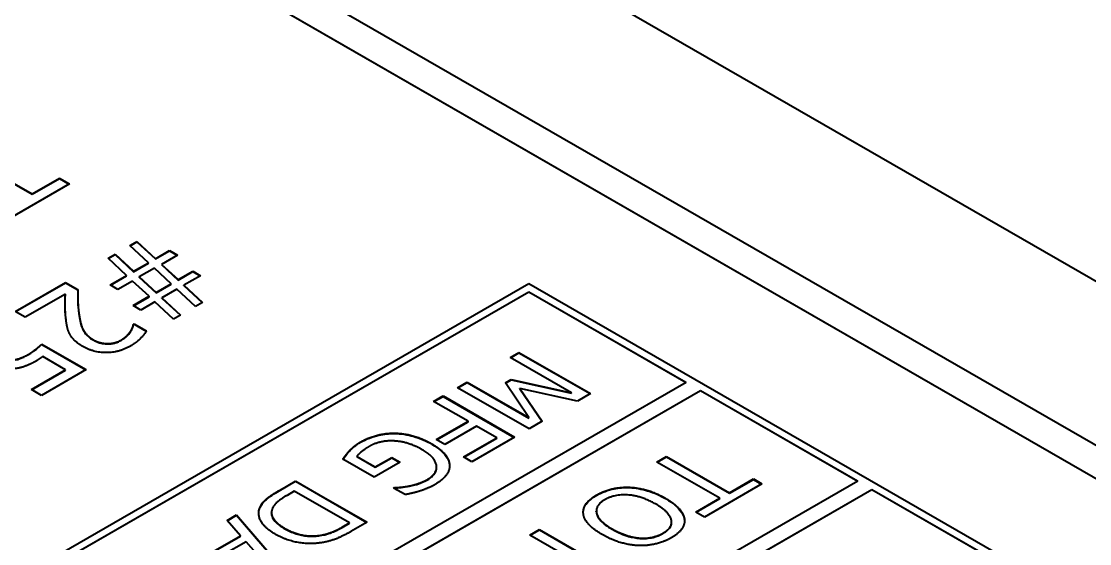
# Model space of a CAD drawing. Header units: millimetres. Extents: x 0 to 1682, y 0 to 1188.
# Drawn here: x 1448.85 to 1459.41, y 1072.12 to 1077.29 of the extents above; entities that cross this region are included whole.
import ezdxf

# ---------------------------------------------------------------- set-up
doc = ezdxf.new("R2010")
doc.units = ezdxf.units.MM
doc.header["$LTSCALE"] = 2
doc.layers.add('가시적인 것(ISO)', color=3, linetype='Continuous', lineweight=40)
doc.layers.add('가시적인 좁은 것(ISO)', color=3, linetype='Continuous', lineweight=35)

msp = doc.modelspace()

# ---------------------------------------------------------------- linework, layer by layer
at = {"layer": '가시적인 것(ISO)'}
for p, q in [((1447.644, 1081.534), (1481.586, 1061.988)), ((1477.343, 1062.806), (1449.059, 1079.094)), ((1449.035, 1078.782), (1476.801, 1062.792)), ((1476.799, 1062.79), (1449.035, 1078.778)), ((1448.203, 1076.014), (1448.952, 1075.583)), ((1448.203, 1076.011), (1448.952, 1075.58)), ((1448.952, 1075.583), (1449.223, 1075.739)), ((1448.952, 1075.58), (1449.223, 1075.736)), ((1449.223, 1075.739), (1449.323, 1075.681)), ((1449.223, 1075.736), (1449.223, 1075.739)), ((1449.223, 1075.736), (1449.32, 1075.68)), ((1449.323, 1075.681), (1448.674, 1075.308)), ((1448.952, 1075.58), (1448.952, 1075.583)), ((1449.92, 1075.072), (1449.99, 1075.113)), ((1449.923, 1075.07), (1449.99, 1075.109)), ((1449.99, 1075.113), (1450.174, 1074.942)), ((1449.99, 1075.109), (1449.99, 1075.113)), ((1449.99, 1075.109), (1450.174, 1074.939)), ((1449.704, 1074.947), (1449.774, 1074.988)), ((1449.706, 1074.945), (1449.774, 1074.985)), ((1449.774, 1074.988), (1449.957, 1074.817)), ((1449.774, 1074.985), (1449.774, 1074.988)), ((1449.774, 1074.985), (1449.957, 1074.813)), ((1450.104, 1074.901), (1449.92, 1075.072)), ((1450.174, 1074.942), (1450.313, 1075.022)), ((1450.174, 1074.939), (1450.313, 1075.019)), ((1450.313, 1075.022), (1450.39, 1074.977)), ((1450.313, 1075.019), (1450.313, 1075.022)), ((1450.313, 1075.019), (1450.387, 1074.976)), ((1449.887, 1074.777), (1449.704, 1074.947)), ((1449.957, 1074.817), (1450.104, 1074.901)), ((1449.957, 1074.813), (1450.104, 1074.898)), ((1450.104, 1074.898), (1450.104, 1074.901)), ((1450.174, 1074.939), (1450.174, 1074.942)), ((1450.39, 1074.977), (1450.232, 1074.886)), ((1450.232, 1074.886), (1450.396, 1074.735)), ((1450.232, 1074.883), (1450.232, 1074.886)), ((1450.232, 1074.883), (1450.396, 1074.731)), ((1449.724, 1074.682), (1449.887, 1074.777)), ((1449.727, 1074.681), (1449.887, 1074.773)), ((1449.887, 1074.773), (1449.887, 1074.777)), ((1449.957, 1074.813), (1449.957, 1074.817)), ((1450.162, 1074.848), (1450.013, 1074.762)), ((1450.328, 1074.694), (1450.162, 1074.848)), ((1450.396, 1074.735), (1450.541, 1074.818)), ((1450.396, 1074.731), (1450.541, 1074.815)), ((1450.618, 1074.774), (1450.454, 1074.679)), ((1450.541, 1074.818), (1450.618, 1074.774)), ((1450.541, 1074.815), (1450.541, 1074.818)), ((1450.541, 1074.815), (1450.615, 1074.772)), ((1441.139, 1067.366), (1453.867, 1074.696)), ((1448.786, 1074.419), (1449.284, 1074.706)), ((1448.789, 1074.418), (1449.284, 1074.703)), ((1449.284, 1074.706), (1449.405, 1074.637)), ((1449.284, 1074.703), (1449.284, 1074.706)), ((1449.284, 1074.703), (1449.405, 1074.633)), ((1449.801, 1074.638), (1449.724, 1074.682)), ((1449.945, 1074.721), (1449.801, 1074.638)), ((1450.109, 1074.57), (1449.945, 1074.721)), ((1450.013, 1074.759), (1450.013, 1074.762)), ((1450.013, 1074.762), (1450.179, 1074.608)), ((1450.013, 1074.759), (1450.179, 1074.605)), ((1450.179, 1074.608), (1450.328, 1074.694)), ((1450.179, 1074.605), (1450.328, 1074.691)), ((1450.328, 1074.691), (1450.328, 1074.694)), ((1450.396, 1074.731), (1450.396, 1074.735)), ((1450.454, 1074.679), (1450.638, 1074.508)), ((1450.454, 1074.676), (1450.454, 1074.679)), ((1450.454, 1074.676), (1450.636, 1074.507)), ((1453.867, 1074.696), (1467.443, 1066.878)), ((1441.28, 1067.366), (1453.867, 1074.615)), ((1453.867, 1074.611), (1441.283, 1067.365)), ((1449.282, 1074.591), (1448.885, 1074.363)), ((1449.282, 1074.588), (1449.282, 1074.591)), ((1449.404, 1074.593), (1449.404, 1074.596)), ((1449.951, 1074.479), (1450.109, 1074.57)), ((1449.954, 1074.477), (1450.109, 1074.566)), ((1450.109, 1074.566), (1450.109, 1074.57)), ((1450.179, 1074.605), (1450.179, 1074.608)), ((1450.384, 1074.639), (1450.237, 1074.555)), ((1450.568, 1074.468), (1450.384, 1074.639)), ((1453.867, 1074.615), (1455.423, 1073.719)), ((1453.867, 1074.611), (1453.867, 1074.615)), ((1455.42, 1073.717), (1453.867, 1074.611)), ((1450.028, 1074.434), (1449.951, 1074.479)), ((1450.167, 1074.514), (1450.028, 1074.434)), ((1450.351, 1074.343), (1450.167, 1074.514)), ((1450.237, 1074.555), (1450.422, 1074.384)), ((1450.237, 1074.551), (1450.237, 1074.555)), ((1450.237, 1074.551), (1450.419, 1074.382)), ((1450.638, 1074.508), (1450.568, 1074.468)), ((1448.885, 1074.363), (1448.786, 1074.419)), ((1450.422, 1074.384), (1450.351, 1074.343)), ((1449.956, 1074.293), (1449.962, 1074.296)), ((1449.956, 1074.29), (1449.962, 1074.293)), ((1449.956, 1074.29), (1449.956, 1074.293)), ((1449.962, 1074.296), (1450.083, 1074.227)), ((1449.962, 1074.293), (1449.962, 1074.296)), ((1449.962, 1074.293), (1450.082, 1074.224)), ((1449.049, 1074.097), (1449.486, 1073.845)), ((1449.049, 1074.094), (1449.049, 1074.097)), ((1449.049, 1074.094), (1449.484, 1073.843)), ((1449.283, 1073.843), (1449.057, 1073.973)), ((1453.681, 1073.965), (1453.769, 1074.015)), ((1454.29, 1073.614), (1453.681, 1073.965)), ((1453.684, 1073.963), (1453.769, 1074.012)), ((1453.769, 1074.015), (1454.476, 1073.608)), ((1453.769, 1074.012), (1453.769, 1074.015)), ((1453.769, 1074.012), (1454.473, 1073.607)), ((1448.945, 1073.648), (1449.283, 1073.843)), ((1448.947, 1073.646), (1449.283, 1073.839)), ((1449.486, 1073.845), (1449.044, 1073.59)), ((1449.283, 1073.839), (1449.283, 1073.843)), ((1455.423, 1073.719), (1442.836, 1066.471)), ((1453.162, 1073.666), (1453.256, 1073.72)), ((1453.165, 1073.665), (1453.256, 1073.717)), ((1453.256, 1073.72), (1453.865, 1073.37)), ((1453.256, 1073.717), (1453.256, 1073.72)), ((1453.256, 1073.717), (1453.865, 1073.366)), ((1453.636, 1073.714), (1453.693, 1073.747)), ((1453.637, 1073.712), (1453.693, 1073.744)), ((1453.693, 1073.747), (1454.29, 1073.614)), ((1453.693, 1073.744), (1453.693, 1073.747)), ((1453.693, 1073.744), (1454.29, 1073.611)), ((1442.978, 1066.389), (1455.564, 1073.637)), ((1455.564, 1073.634), (1442.98, 1066.388)), ((1449.044, 1073.59), (1448.945, 1073.648)), ((1453.869, 1073.259), (1453.162, 1073.666)), ((1453.865, 1073.37), (1453.636, 1073.714)), ((1454.347, 1073.534), (1453.777, 1073.659)), ((1453.777, 1073.659), (1454, 1073.334)), ((1453.777, 1073.656), (1453.777, 1073.659)), ((1453.777, 1073.656), (1453.998, 1073.333)), ((1454.29, 1073.611), (1454.29, 1073.614)), ((1455.564, 1073.637), (1457.12, 1072.741)), ((1455.564, 1073.634), (1455.564, 1073.637)), ((1457.117, 1072.74), (1455.564, 1073.634)), ((1452.925, 1073.53), (1453.019, 1073.584)), ((1453.265, 1073.334), (1452.925, 1073.53)), ((1452.928, 1073.528), (1453.019, 1073.58)), ((1453.019, 1073.584), (1453.726, 1073.177)), ((1453.019, 1073.58), (1453.019, 1073.584)), ((1453.019, 1073.58), (1453.723, 1073.175)), ((1454.476, 1073.608), (1454.347, 1073.534)), ((1452.95, 1073.152), (1453.265, 1073.334)), ((1452.953, 1073.15), (1453.265, 1073.33)), ((1453.265, 1073.33), (1453.265, 1073.334)), ((1453.865, 1073.366), (1453.865, 1073.37)), ((1454, 1073.334), (1453.869, 1073.259)), ((1453.349, 1073.285), (1453.034, 1073.104)), ((1453.549, 1073.171), (1453.349, 1073.285)), ((1453.034, 1073.104), (1452.95, 1073.152)), ((1453.22, 1072.981), (1453.549, 1073.171)), ((1453.222, 1072.98), (1453.549, 1073.167)), ((1453.726, 1073.177), (1453.303, 1072.933)), ((1453.549, 1073.167), (1453.549, 1073.171)), ((1452.164, 1072.987), (1452.347, 1072.882)), ((1452.164, 1072.984), (1452.164, 1072.987)), ((1452.164, 1072.984), (1452.347, 1072.879)), ((1453.303, 1072.933), (1453.22, 1072.981)), ((1455.134, 1072.931), (1455.228, 1072.985)), ((1455.136, 1072.929), (1455.228, 1072.982)), ((1455.228, 1072.985), (1455.851, 1072.626)), ((1455.228, 1072.982), (1455.228, 1072.985)), ((1455.228, 1072.982), (1455.851, 1072.623)), ((1452.337, 1072.781), (1452.028, 1072.959)), ((1452.593, 1072.929), (1452.337, 1072.781)), ((1452.347, 1072.882), (1452.511, 1072.976)), ((1452.347, 1072.879), (1452.511, 1072.973)), ((1452.347, 1072.879), (1452.347, 1072.882)), ((1452.511, 1072.976), (1452.593, 1072.929)), ((1452.511, 1072.973), (1452.511, 1072.976)), ((1452.511, 1072.973), (1452.59, 1072.927)), ((1452.954, 1072.877), (1452.954, 1072.88)), ((1455.757, 1072.572), (1455.134, 1072.931)), ((1457.12, 1072.741), (1444.533, 1065.493)), ((1444.675, 1065.412), (1457.261, 1072.66)), ((1451.396, 1072.649), (1451.559, 1072.743)), ((1451.396, 1072.646), (1451.559, 1072.74)), ((1451.559, 1072.743), (1452.266, 1072.336)), ((1451.559, 1072.74), (1451.559, 1072.743)), ((1451.559, 1072.74), (1452.263, 1072.334)), ((1452.529, 1072.673), (1452.537, 1072.678)), ((1452.643, 1072.608), (1452.529, 1072.673)), ((1452.532, 1072.672), (1452.537, 1072.675)), ((1452.537, 1072.675), (1452.537, 1072.678)), ((1452.686, 1072.692), (1452.686, 1072.695)), ((1456.172, 1072.715), (1455.604, 1072.387)), ((1455.851, 1072.626), (1456.088, 1072.763)), ((1455.851, 1072.623), (1456.088, 1072.759)), ((1456.088, 1072.763), (1456.172, 1072.715)), ((1456.088, 1072.759), (1456.088, 1072.763)), ((1456.088, 1072.759), (1456.169, 1072.713)), ((1457.261, 1072.66), (1458.817, 1071.764)), ((1457.261, 1072.657), (1457.261, 1072.66)), ((1457.261, 1072.657), (1444.677, 1065.41)), ((1451.546, 1072.642), (1451.475, 1072.601)), ((1452.091, 1072.328), (1451.546, 1072.642)), ((1455.52, 1072.435), (1455.757, 1072.572)), ((1455.523, 1072.434), (1455.757, 1072.569)), ((1455.757, 1072.569), (1455.757, 1072.572)), ((1455.851, 1072.623), (1455.851, 1072.626)), ((1458.814, 1071.763), (1457.261, 1072.657)), ((1451.203, 1072.469), (1451.203, 1072.472)), ((1450.881, 1072.352), (1450.976, 1072.407)), ((1451.014, 1072.201), (1450.881, 1072.352)), ((1450.882, 1072.35), (1450.976, 1072.404)), ((1450.976, 1072.407), (1451.444, 1071.863)), ((1450.976, 1072.404), (1450.976, 1072.407)), ((1450.976, 1072.404), (1451.443, 1071.861)), ((1451.321, 1072.425), (1451.321, 1072.428)), ((1454.534, 1072.443), (1454.534, 1072.446)), ((1455.406, 1072.363), (1455.406, 1072.367)), ((1455.604, 1072.387), (1455.52, 1072.435)), ((1452.019, 1072.287), (1452.091, 1072.328)), ((1452.019, 1072.284), (1452.091, 1072.325)), ((1452.091, 1072.325), (1452.091, 1072.328)), ((1452.266, 1072.336), (1452.105, 1072.243)), ((1453.878, 1072.208), (1453.972, 1072.262)), ((1453.88, 1072.206), (1453.972, 1072.259)), ((1453.972, 1072.262), (1454.595, 1071.903)), ((1453.972, 1072.259), (1453.972, 1072.262)), ((1453.972, 1072.259), (1454.595, 1071.899)), ((1455.279, 1072.334), (1455.279, 1072.338)), ((1450.744, 1072.046), (1451.014, 1072.201)), ((1450.744, 1072.043), (1451.014, 1072.198)), ((1451.069, 1072.14), (1450.85, 1072.015)), ((1451.014, 1072.198), (1451.014, 1072.201)), ((1451.293, 1071.886), (1451.069, 1072.14)), ((1454.501, 1071.849), (1453.878, 1072.208))]:
    msp.add_line(p, q, dxfattribs=at)
for points, degree in [([(1449.288, 1074.341), (1449.28, 1074.404), (1449.28, 1074.548), (1449.282, 1074.591)], 2), ([(1449.405, 1074.637), (1449.404, 1074.575), (1449.407, 1074.464), (1449.414, 1074.407)], 2), ([(1449.414, 1074.407), (1449.429, 1074.292), (1449.489, 1074.18), (1449.557, 1074.141)], 2), ([(1449.326, 1074.196), (1449.308, 1074.229), (1449.292, 1074.303), (1449.288, 1074.341)], 2), ([(1449.925, 1074.221), (1449.938, 1074.24), (1449.953, 1074.28), (1449.956, 1074.293)], 2), ([(1449.453, 1074.074), (1449.403, 1074.103), (1449.341, 1074.164), (1449.326, 1074.196)], 2), ([(1449.557, 1074.141), (1449.593, 1074.12), (1449.668, 1074.102), (1449.704, 1074.102)], 2), ([(1449.704, 1074.102), (1449.74, 1074.103), (1449.807, 1074.122), (1449.836, 1074.139)], 2), ([(1449.836, 1074.139), (1449.865, 1074.156), (1449.909, 1074.199), (1449.925, 1074.221)], 2), ([(1450.083, 1074.227), (1450.067, 1074.197), (1449.981, 1074.109), (1449.927, 1074.078)], 2), ([(1448.911, 1073.993), (1448.954, 1074.018), (1449.028, 1074.078), (1449.049, 1074.097)], 2), ([(1449.927, 1074.078), (1449.814, 1074.013), (1449.561, 1074.012), (1449.453, 1074.074)], 2), ([(1448.739, 1073.94), (1448.784, 1073.941), (1448.869, 1073.969), (1448.911, 1073.993)], 2), ([(1448.989, 1073.928), (1448.927, 1073.893), (1448.819, 1073.855), (1448.749, 1073.851)], 2), ([(1449.057, 1073.973), (1449.04, 1073.96), (1449.004, 1073.937), (1448.989, 1073.928)], 2), ([(1452.202, 1073.129), (1452.277, 1073.172), (1452.447, 1073.217), (1452.538, 1073.216)], 2), ([(1452.538, 1073.216), (1452.63, 1073.215), (1452.816, 1073.163), (1452.906, 1073.111)], 2), ([(1452.092, 1073.042), (1452.117, 1073.068), (1452.162, 1073.106), (1452.202, 1073.129)], 2), ([(1452.287, 1073.084), (1452.247, 1073.061), (1452.18, 1073.009), (1452.164, 1072.987)], 2), ([(1452.532, 1073.139), (1452.465, 1073.143), (1452.341, 1073.115), (1452.287, 1073.084)], 2), ([(1452.811, 1073.053), (1452.74, 1073.094), (1452.6, 1073.136), (1452.532, 1073.139)], 2), ([(1452.906, 1073.111), (1452.992, 1073.062), (1453.079, 1072.956), (1453.082, 1072.903)], 2), ([(1452.028, 1072.959), (1452.037, 1072.974), (1452.074, 1073.023), (1452.092, 1073.042)], 2), ([(1452.864, 1072.759), (1452.966, 1072.818), (1452.939, 1072.979), (1452.811, 1073.053)], 2), ([(1453.082, 1072.903), (1453.086, 1072.851), (1453.01, 1072.75), (1452.935, 1072.706)], 2), ([(1453.082, 1072.899), (1453.082, 1072.897), (1453.082, 1072.895), (1453.082, 1072.892)], 3), ([(1452.537, 1072.678), (1452.57, 1072.679), (1452.636, 1072.685), (1452.686, 1072.695)], 2), ([(1452.686, 1072.695), (1452.729, 1072.703), (1452.822, 1072.735), (1452.864, 1072.759)], 2), ([(1452.935, 1072.706), (1452.899, 1072.686), (1452.823, 1072.654), (1452.784, 1072.642)], 2), ([(1454.538, 1072.605), (1454.609, 1072.646), (1454.773, 1072.684), (1454.862, 1072.681)], 2), ([(1454.862, 1072.681), (1454.95, 1072.677), (1455.131, 1072.623), (1455.218, 1072.573)], 2), ([(1451.203, 1072.472), (1451.223, 1072.523), (1451.31, 1072.6), (1451.396, 1072.649)], 2), ([(1451.475, 1072.601), (1451.412, 1072.565), (1451.338, 1072.499), (1451.326, 1072.461)], 2), ([(1452.784, 1072.642), (1452.753, 1072.632), (1452.67, 1072.613), (1452.643, 1072.608)], 2), ([(1454.406, 1072.418), (1454.4, 1072.472), (1454.468, 1072.565), (1454.538, 1072.605)], 2), ([(1454.618, 1072.558), (1454.521, 1072.501), (1454.552, 1072.349), (1454.691, 1072.269)], 2), ([(1455.12, 1072.516), (1454.981, 1072.596), (1454.716, 1072.614), (1454.618, 1072.558)], 2), ([(1455.218, 1072.573), (1455.307, 1072.521), (1455.398, 1072.418), (1455.406, 1072.367)], 2), ([(1451.354, 1072.219), (1451.258, 1072.274), (1451.18, 1072.409), (1451.203, 1072.472)], 2), ([(1451.194, 1072.424), (1451.195, 1072.439), (1451.197, 1072.454), (1451.203, 1072.469)], 3), ([(1451.326, 1072.461), (1451.31, 1072.414), (1451.371, 1072.322), (1451.454, 1072.274)], 2), ([(1455.276, 1072.36), (1455.268, 1072.397), (1455.189, 1072.477), (1455.12, 1072.516)], 2), ([(1454.593, 1072.213), (1454.507, 1072.262), (1454.412, 1072.367), (1454.406, 1072.418)], 2), ([(1455.193, 1072.227), (1455.244, 1072.256), (1455.285, 1072.321), (1455.276, 1072.36)], 2), ([(1455.406, 1072.367), (1455.412, 1072.316), (1455.346, 1072.222), (1455.275, 1072.181)], 2), ([(1455.406, 1072.363), (1455.407, 1072.359), (1455.407, 1072.355), (1455.407, 1072.35)], 3), ([(1451.454, 1072.274), (1451.535, 1072.228), (1451.704, 1072.192), (1451.79, 1072.204)], 2), ([(1451.79, 1072.204), (1451.85, 1072.213), (1451.956, 1072.251), (1452.019, 1072.287)], 2), ([(1452.105, 1072.243), (1452.005, 1072.186), (1451.862, 1072.137), (1451.796, 1072.13)], 2), ([(1454.691, 1072.269), (1454.761, 1072.229), (1454.9, 1072.184), (1454.963, 1072.179)], 2), ([(1451.796, 1072.13), (1451.682, 1072.116), (1451.458, 1072.159), (1451.354, 1072.219)], 2), ([(1454.951, 1072.104), (1454.864, 1072.108), (1454.682, 1072.162), (1454.593, 1072.213)], 2), ([(1455.275, 1072.181), (1455.202, 1072.139), (1455.036, 1072.101), (1454.951, 1072.104)], 2), ([(1454.963, 1072.179), (1455.028, 1072.174), (1455.143, 1072.199), (1455.193, 1072.227)], 2)]:
    msp.add_open_spline(points, degree=degree, dxfattribs=at)
for points, knots in [([(1449.288, 1074.338), (1449.28, 1074.4), (1449.28, 1074.454), (1449.28, 1074.508), (1449.28, 1074.552), (1449.282, 1074.588)], [-0.07123113, -0.07123113, -0.07123113, -0.07123113, -0.04596272, -0.04596272, 0, 0, 0, 0]), ([(1449.404, 1074.593), (1449.404, 1074.558), (1449.405, 1074.532), (1449.406, 1074.479), (1449.409, 1074.441), (1449.414, 1074.404)], [-0.06993848, -0.06993848, -0.06993848, -0.06993848, -0.04889198, -0.04889198, 0, 0, 0, 0]), ([(1449.414, 1074.404), (1449.43, 1074.282), (1449.455, 1074.235), (1449.493, 1074.183), (1449.521, 1074.158), (1449.557, 1074.138)], [-0.07427586, -0.07427586, -0.07427586, -0.07427586, -0.03840956, -0.03840956, 0, 0, 0, 0]), ([(1449.925, 1074.218), (1449.938, 1074.236), (1449.944, 1074.251), (1449.949, 1074.267), (1449.953, 1074.279), (1449.956, 1074.29)], [-0.02081777, -0.02081777, -0.02081777, -0.02081777, -0.01379429, -0.01379429, 0, 0, 0, 0]), ([(1449.836, 1074.136), (1449.864, 1074.152), (1449.88, 1074.167), (1449.902, 1074.188), (1449.915, 1074.203), (1449.925, 1074.218)], [-0.03148889, -0.03148889, -0.03148889, -0.03148889, -0.02135379, -0.02135379, 0, 0, 0, 0]), ([(1448.911, 1073.99), (1448.954, 1074.015), (1448.981, 1074.037), (1449.01, 1074.06), (1449.032, 1074.078), (1449.049, 1074.094)], [-0.03682437, -0.03682437, -0.03682437, -0.03682437, -0.0238375, -0.0238375, 0, 0, 0, 0]), ([(1449.557, 1074.138), (1449.571, 1074.13), (1449.585, 1074.123), (1449.61, 1074.114), (1449.625, 1074.108), (1449.665, 1074.101), (1449.684, 1074.099), (1449.704, 1074.099)], [-0.06223784, -0.06223784, -0.06223784, -0.06223784, -0.03135472, -0.03135472, -0.014809, -0.014809, 0, 0, 0, 0]), ([(1449.704, 1074.099), (1449.716, 1074.099), (1449.727, 1074.1), (1449.754, 1074.104), (1449.766, 1074.107), (1449.797, 1074.116), (1449.818, 1074.125), (1449.836, 1074.136)], [-0.03025866, -0.03025866, -0.03025866, -0.03025866, -0.02572677, -0.02572677, -0.01975902, -0.01975902, 0, 0, 0, 0]), ([(1448.739, 1073.936), (1448.754, 1073.937), (1448.769, 1073.938), (1448.804, 1073.944), (1448.819, 1073.949), (1448.857, 1073.962), (1448.886, 1073.976), (1448.911, 1073.99)], [-0.0370555, -0.0370555, -0.0370555, -0.0370555, -0.03287275, -0.03287275, -0.02685488, -0.02685488, 0, 0, 0, 0]), ([(1452.202, 1073.126), (1452.229, 1073.141), (1452.258, 1073.156), (1452.32, 1073.18), (1452.351, 1073.19), (1452.434, 1073.208), (1452.485, 1073.214), (1452.538, 1073.213)], [-0.0951454, -0.0951454, -0.0951454, -0.0951454, -0.0664999, -0.0664999, -0.03983799, -0.03983799, 0, 0, 0, 0]), ([(1452.538, 1073.213), (1452.569, 1073.213), (1452.6, 1073.21), (1452.667, 1073.2), (1452.699, 1073.192), (1452.791, 1073.166), (1452.853, 1073.139), (1452.906, 1073.108)], [-0.09310878, -0.09310878, -0.09310878, -0.09310878, -0.07687464, -0.07687464, -0.05694028, -0.05694028, 0, 0, 0, 0]), ([(1452.092, 1073.039), (1452.107, 1073.054), (1452.122, 1073.069), (1452.157, 1073.099), (1452.18, 1073.113), (1452.202, 1073.126)], [-0.04611182, -0.04611182, -0.04611182, -0.04611182, -0.02323585, -0.02323585, 0, 0, 0, 0]), ([(1452.906, 1073.108), (1452.983, 1073.063), (1453.021, 1073.024), (1453.066, 1072.965), (1453.08, 1072.933), (1453.082, 1072.899)], [-0.08477293, -0.08477293, -0.08477293, -0.08477293, -0.04339478, -0.04339478, 0, 0, 0, 0]), ([(1452.029, 1072.958), (1452.039, 1072.973), (1452.053, 1072.991), (1452.066, 1073.01), (1452.079, 1073.025), (1452.092, 1073.039)], [-0.02580249, -0.02580249, -0.02580249, -0.02580249, -0.02082006, -0.02082006, 0, 0, 0, 0]), ([(1452.864, 1072.756), (1452.88, 1072.765), (1452.894, 1072.775), (1452.917, 1072.795), (1452.927, 1072.805), (1452.948, 1072.836), (1452.954, 1072.856), (1452.954, 1072.877)], [-0.19072632, -0.19072632, -0.19072632, -0.19072632, -0.16422794, -0.16422794, -0.13916, -0.13916, -0.09483223, -0.09483223, -0.09483223, -0.09483223]), ([(1452.537, 1072.675), (1452.559, 1072.676), (1452.581, 1072.677), (1452.628, 1072.681), (1452.658, 1072.686), (1452.686, 1072.692)], [-0.0416334, -0.0416334, -0.0416334, -0.0416334, -0.02229884, -0.02229884, 0, 0, 0, 0]), ([(1452.686, 1072.692), (1452.724, 1072.699), (1452.757, 1072.709), (1452.808, 1072.727), (1452.838, 1072.741), (1452.864, 1072.756)], [-0.04479022, -0.04479022, -0.04479022, -0.04479022, -0.02837861, -0.02837861, 0, 0, 0, 0]), ([(1454.538, 1072.602), (1454.563, 1072.616), (1454.591, 1072.63), (1454.649, 1072.651), (1454.678, 1072.66), (1454.759, 1072.676), (1454.81, 1072.679), (1454.862, 1072.678)], [-0.09093446, -0.09093446, -0.09093446, -0.09093446, -0.06411402, -0.06411402, -0.03908731, -0.03908731, 0, 0, 0, 0]), ([(1454.862, 1072.678), (1454.892, 1072.676), (1454.922, 1072.673), (1454.982, 1072.663), (1455.012, 1072.655), (1455.107, 1072.627), (1455.166, 1072.6), (1455.218, 1072.569)], [-0.1025481, -0.1025481, -0.1025481, -0.1025481, -0.0800779, -0.0800779, -0.0557712, -0.0557712, 0, 0, 0, 0]), ([(1451.203, 1072.469), (1451.221, 1072.516), (1451.251, 1072.544), (1451.301, 1072.589), (1451.352, 1072.62), (1451.396, 1072.646)], [-0.06880073, -0.06880073, -0.06880073, -0.06880073, -0.04741805, -0.04741805, 0, 0, 0, 0]), ([(1454.405, 1072.432), (1454.405, 1072.443), (1454.407, 1072.455), (1454.416, 1072.489), (1454.427, 1072.505), (1454.458, 1072.548), (1454.494, 1072.577), (1454.538, 1072.602)], [-0.06695229, -0.06695229, -0.06695229, -0.06695229, -0.05988371, -0.05988371, -0.04632861, -0.04632861, 0, 0, 0, 0]), ([(1455.218, 1072.569), (1455.3, 1072.522), (1455.338, 1072.484), (1455.384, 1072.429), (1455.401, 1072.397), (1455.406, 1072.363)], [-0.07927906, -0.07927906, -0.07927906, -0.07927906, -0.04411855, -0.04411855, 0, 0, 0, 0]), ([(1451.321, 1072.425), (1451.321, 1072.419), (1451.321, 1072.414), (1451.326, 1072.387), (1451.336, 1072.37), (1451.368, 1072.326), (1451.41, 1072.296), (1451.454, 1072.271)], [-0.06639408, -0.06639408, -0.06639408, -0.06639408, -0.0620903, -0.0620903, -0.04638943, -0.04638943, 0, 0, 0, 0]), ([(1454.534, 1072.443), (1454.534, 1072.44), (1454.534, 1072.437), (1454.537, 1072.407), (1454.551, 1072.382), (1454.597, 1072.326), (1454.643, 1072.294), (1454.691, 1072.266)], [-0.08380434, -0.08380434, -0.08380434, -0.08380434, -0.08085681, -0.08085681, -0.05145574, -0.05145574, 0, 0, 0, 0]), ([(1451.454, 1072.271), (1451.487, 1072.252), (1451.523, 1072.235), (1451.599, 1072.21), (1451.636, 1072.202), (1451.714, 1072.195), (1451.752, 1072.196), (1451.79, 1072.201)], [-0.09412968, -0.09412968, -0.09412968, -0.09412968, -0.0591507, -0.0591507, -0.029243, -0.029243, 0, 0, 0, 0]), ([(1451.79, 1072.201), (1451.83, 1072.207), (1451.868, 1072.216), (1451.924, 1072.236), (1451.963, 1072.251), (1452.019, 1072.284)], [-0.1576458, -0.1576458, -0.1576458, -0.1576458, -0.059904, -0.059904, 0, 0, 0, 0]), ([(1454.691, 1072.266), (1454.749, 1072.232), (1454.803, 1072.21), (1454.888, 1072.186), (1454.925, 1072.179), (1454.963, 1072.176)], [-0.07129885, -0.07129885, -0.07129885, -0.07129885, -0.02860009, -0.02860009, 0, 0, 0, 0]), ([(1455.193, 1072.224), (1455.211, 1072.235), (1455.228, 1072.246), (1455.258, 1072.274), (1455.266, 1072.287), (1455.276, 1072.309), (1455.279, 1072.322), (1455.279, 1072.334)], [-0.05013354, -0.05013354, -0.05013354, -0.05013354, -0.03915095, -0.03915095, -0.02635267, -0.02635267, -0.00970864, -0.00970864, -0.00970864, -0.00970864]), ([(1454.963, 1072.176), (1454.986, 1072.174), (1455.009, 1072.174), (1455.054, 1072.177), (1455.075, 1072.181), (1455.132, 1072.194), (1455.165, 1072.208), (1455.193, 1072.224)], [-0.06392344, -0.06392344, -0.06392344, -0.06392344, -0.04668159, -0.04668159, -0.0298476, -0.0298476, 0, 0, 0, 0])]:
    msp.add_open_spline(points, degree=3, knots=knots, dxfattribs=at)
at = {"layer": '가시적인 좁은 것(ISO)'}
for p, q in [((1449.414, 1074.404), (1449.414, 1074.407)), ((1449.557, 1074.138), (1449.557, 1074.141)), ((1449.836, 1074.136), (1449.836, 1074.139)), ((1449.925, 1074.218), (1449.925, 1074.221)), ((1449.704, 1074.099), (1449.704, 1074.102)), ((1448.911, 1073.99), (1448.911, 1073.993)), ((1452.538, 1073.213), (1452.538, 1073.216)), ((1452.202, 1073.126), (1452.202, 1073.129)), ((1452.906, 1073.108), (1452.906, 1073.111)), ((1452.092, 1073.039), (1452.092, 1073.042)), ((1453.082, 1072.899), (1453.082, 1072.903)), ((1452.864, 1072.756), (1452.864, 1072.759)), ((1454.862, 1072.678), (1454.862, 1072.681)), ((1451.396, 1072.646), (1451.396, 1072.649)), ((1454.538, 1072.602), (1454.538, 1072.605)), ((1455.218, 1072.569), (1455.218, 1072.573)), ((1451.454, 1072.271), (1451.454, 1072.274)), ((1452.019, 1072.284), (1452.019, 1072.287)), ((1454.691, 1072.266), (1454.691, 1072.269)), ((1451.79, 1072.201), (1451.79, 1072.204)), ((1454.963, 1072.176), (1454.963, 1072.179)), ((1455.193, 1072.224), (1455.193, 1072.227))]:
    msp.add_line(p, q, dxfattribs=at)

doc.saveas('drawing.dxf')
